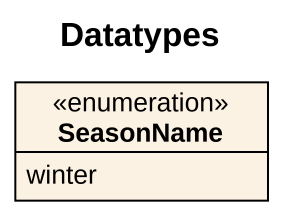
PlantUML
@startuml
title Datatypes
hide circle
hide empty members
enum SeasonName {
  winter
}
@enduml
